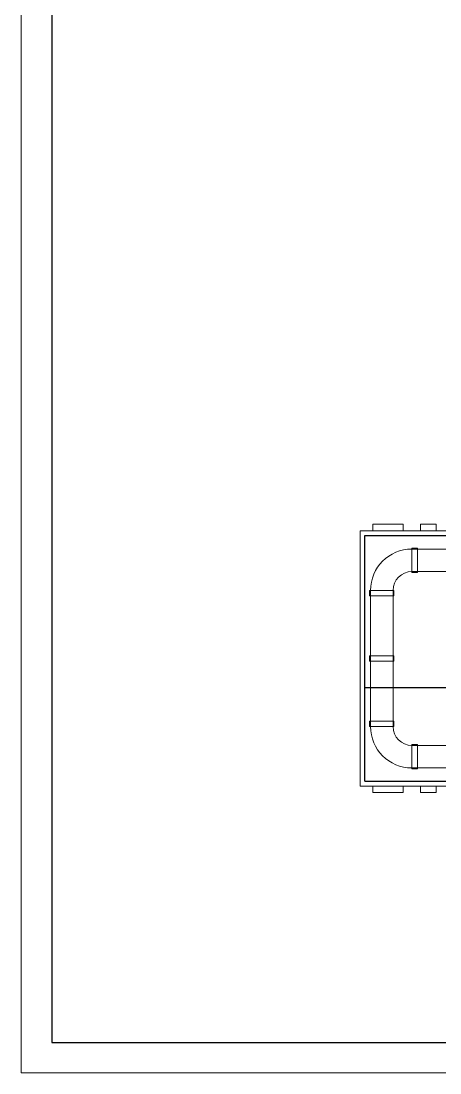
# Model space of a CAD drawing. Header units: millimetres. Extents: x -108 to 351, y -17 to 192.
# Drawn here: x 232.6 to 254.9, y 71.3 to 127.4 of the extents above; entities that cross this region are included whole.
import ezdxf
from ezdxf.enums import TextEntityAlignment as Align

# ---------------------------------------------------------------- set-up
doc = ezdxf.new("R2010")
doc.units = ezdxf.units.MM
doc.layers.add('as', color=1, linetype='Continuous', plot=False)
for name, color, linetype, lineweight in [('ATAP', 3, 'Continuous', 20), ('KOP', 7, 'Continuous', 20), ('KOP GARIS', 1, 'Continuous', 30), ('lan', 7, 'Continuous', 15)]:
    doc.layers.add(name, color=color, linetype=linetype, lineweight=lineweight)
doc.styles.get("Standard").update_dxf_attribs({"font": 'arial.ttf'})

# ---------------------------------------------------------------- blocks, each defined once
blk = doc.blocks.new('KOPA2-TPAK r')
at = {"layer": 'KOP'}
blk.add_lwpolyline([(0, 0), (59.4, 0), (59.4, 42.135), (0, 42.135)], close=True, dxfattribs=at)
at = {"layer": 'KOP GARIS'}
blk.add_lwpolyline([(0.815, 0.815), (58.585, 0.815), (58.585, 41.32), (0.815, 41.32)], close=True, dxfattribs=at)
at = {"layer": 'KOP'}
for p in [(51.864, 6.612), (51.864, 6.212), (51.864, 5.812)]:
    blk.add_attdef('JUDUL', p, '', height=0.25, dxfattribs=at)
for tag, p in [('SKALA', (51.816, 4.913)), ('SKALA', (51.816, 4.602)), ('SKALA', (51.816, 4.312)), ('AR-00', (57.749, 3.195))]:
    blk.add_attdef(tag, text='', height=0.172, dxfattribs=at).set_placement(p, align=Align.MIDDLE_CENTER)

msp = doc.modelspace()

# ---------------------------------------------------------------- linework, layer by layer
at = {"layer": 'as'}
for p, q in [((250.93958, 99.94737), (325.33958, 99.94737)), ((250.93958, 86.84737), (250.93958, 99.94737)), ((250.93958, 91.84737), (325.33958, 91.84737)), ((250.93958, 86.84737), (325.33958, 86.84737))]:
    msp.add_line(p, q, dxfattribs=at)
at = {"layer": 'ATAP'}
for p, q in [((281.33958, 100.19737), (250.68958, 100.19737)), ((250.68958, 100.19737), (250.68958, 86.59737)), ((253.43958, 99.2261), (281.68958, 99.2261)), ((253.43958, 98.0261), (281.88958, 98.0261)), ((251.23958, 97.0261), (251.23958, 89.76186)), ((252.43958, 97.0261), (252.43958, 89.76186)), ((257.08958, 88.76186), (253.43958, 88.76186)), ((257.08958, 87.56186), (253.43958, 87.56186)), ((250.93958, 86.59737), (250.68958, 86.59737)), ((250.68958, 86.59737), (257.03958, 86.59737))]:
    msp.add_line(p, q, dxfattribs=at)
for points in [[(253.73958, 99.2761), (253.73958, 97.9761), (253.43958, 97.9761), (253.43958, 99.2761)], [(251.18958, 96.7261), (252.48958, 96.7261), (252.48958, 97.0261), (251.18958, 97.0261)], [(251.18958, 93.24398), (252.48958, 93.24398), (252.48958, 93.54398), (251.18958, 93.54398)], [(251.18958, 89.76186), (252.48958, 89.76186), (252.48958, 90.06186), (251.18958, 90.06186)], [(253.43958, 87.51186), (253.43958, 88.81186), (253.73958, 88.81186), (253.73958, 87.51186)]]:
    msp.add_lwpolyline(points, close=True, dxfattribs=at)
for centre, radius, start, end in [((253.43958, 97.0261), 2.2, 90, 180), ((253.43958, 97.0261), 1, 90, 180), ((253.43958, 89.76186), 2.2, 180, 270), ((253.43958, 89.76186), 1, 180, 270)]:
    msp.add_arc(centre, radius, start, end, dxfattribs=at)
at = {"layer": 'lan'}
for p, q in [((252.97458, 100.54737), (251.35458, 100.54737)), ((251.35458, 100.19737), (251.35458, 100.54737)), ((252.97458, 100.19737), (252.97458, 100.54737)), ((254.72958, 100.54737), (253.89958, 100.54737)), ((253.89958, 100.19737), (253.89958, 100.54737)), ((254.72958, 100.19737), (254.72958, 100.54737)), ((251.35458, 86.59737), (251.35458, 86.24737)), ((252.97458, 86.59737), (252.97458, 86.24737)), ((253.89958, 86.59737), (253.89958, 86.24737)), ((254.72958, 86.59737), (254.72958, 86.24737)), ((252.97458, 86.24737), (251.35458, 86.24737)), ((254.72958, 86.24737), (253.89958, 86.24737))]:
    msp.add_line(p, q, dxfattribs=at)

# ---------------------------------------------------------------- block references
at = {"layer": 'KOP', "xscale": 2, "yscale": 2, "zscale": 2}
msp.add_blockref('KOPA2-TPAK r', (232.63958, 71.30529), dxfattribs=at)

doc.saveas('drawing.dxf')
